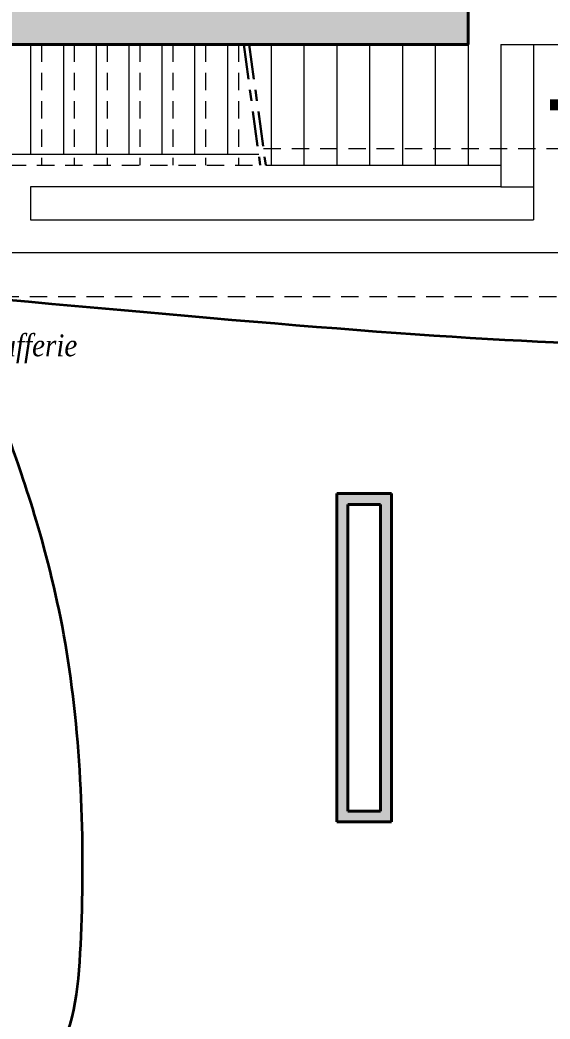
# Model space of a CAD drawing. Header units: millimetres. Extents: x 898 to 1196, y 229 to 443.
# Drawn here: x 1113.02 to 1117.86, y 403.7 to 412.82 of the extents above; entities that cross this region are included whole.
import ezdxf

# ---------------------------------------------------------------- set-up
doc = ezdxf.new("R2010")
doc.units = ezdxf.units.MM
for name, pattern in [('CENTER', [50.8, 31.75, -6.35, 6.35, -6.35]), ('HIDDEN2', [4.7625, 3.175, -1.5875]), ('TRATTEGGIATA', [0.75, 0.5, -0.25])]:
    doc.linetypes.add(name, pattern=pattern)
for name, color, linetype, lineweight in [('COMMANDE CH SOL', 20, 'Continuous', 35), ('CONTACTE FIN DE C', 211, 'TRATTEGGIATA', 35), ('p allége', 1, 'Continuous', 20), ('p axes', 4, 'CENTER', 30), ('p caché', 3, 'HIDDEN2', 20), ('p hachure', 253, 'Continuous', 15), ('p mur', 7, 'Continuous', 40), ('p symbole', 6, 'Continuous', 20)]:
    doc.layers.add(name, color=color, linetype=linetype, lineweight=lineweight)
doc.styles.add('COTATION', font='')
doc.styles.get('COTATION').set_extended_font_data('Garamond', italic=True)

msp = doc.modelspace()

# ---------------------------------------------------------------- hatches: boundary and pattern name
at = {"layer": 'p hachure', "transparency": 33554559}
h = msp.add_hatch(color=256, dxfattribs=at)
h.dxf.hatch_style = 1
h.paths.add_polyline_path([(1112.7635, 412.9991), (1112.7135, 412.9991), (1112.7135, 413.2991), (1117.1135, 413.2991), (1117.1135, 412.9991), (1117.0635, 412.9991), (1117.0635, 412.9491), (1117.1135, 412.9491), (1117.1135, 412.5991), (1112.7135, 412.5991), (1112.7135, 412.9491), (1112.7635, 412.9491)])
h = msp.add_hatch(color=256, dxfattribs=at)
h.dxf.hatch_style = 1
h.paths.add_polyline_path([(1116.0135, 405.5991), (1116.3135, 405.5991), (1116.3135, 408.3991), (1116.0135, 408.3991)], flags=16)
h.paths.add_polyline_path([(1115.9135, 408.4991), (1116.4135, 408.4991), (1116.4135, 405.4991), (1115.9135, 405.4991)])

# ---------------------------------------------------------------- linework, layer by layer
at = {"layer": 'COMMANDE CH SOL', "color": 1}
for points in [[(1109.6147, 410.566), (1114.2276, 410.168), (1119.3958, 409.5866), (1119.7405, 410.0121)], [(1112.051, 402.8838), (1113.4147, 402.8373), (1113.6457, 404.2334), (1113.5519, 407.1947), (1112.8195, 409.2926), (1112.7439, 409.4564), (1112.694, 409.5127), (1112.4771, 409.6168), (1111.8738, 409.7145), (1110.7261, 410.055), (1109.6328, 410.4263), (1109.6317, 410.4262)]]:
    msp.add_open_spline(points, degree=3, dxfattribs=at)
at = {"layer": 'p allége'}
for p, q in [((1113.1135, 412.5991), (1113.1135, 411.5991)), ((1113.4135, 412.5991), (1113.4135, 411.5991)), ((1113.7135, 412.5991), (1113.7135, 411.5991)), ((1114.0135, 412.5991), (1114.0135, 411.5991)), ((1114.3135, 412.5991), (1114.3135, 411.5991)), ((1114.6135, 412.5991), (1114.6135, 411.5991)), ((1114.9135, 412.5991), (1114.9135, 411.5991)), ((1115.3135, 412.5991), (1115.3135, 411.4991)), ((1115.6135, 412.5991), (1115.6135, 411.4991)), ((1115.9135, 412.5991), (1115.9135, 411.4991)), ((1116.2135, 412.5991), (1116.2135, 411.4991)), ((1116.5135, 412.5991), (1116.5135, 411.4991)), ((1116.8135, 412.5991), (1116.8135, 411.4991)), ((1117.1135, 412.5991), (1117.1135, 411.4991)), ((1117.4135, 412.5991), (1117.4135, 411.2991)), ((1117.4135, 412.5991), (1118.0135, 412.5991)), ((1117.7135, 412.5991), (1117.7135, 410.9991)), ((1111.8135, 411.5991), (1115.1998, 411.5991)), ((1115.2635, 411.4991), (1117.4135, 411.4991)), ((1113.1135, 411.2991), (1113.1135, 410.9991)), ((1117.4135, 411.2991), (1113.1135, 411.2991)), ((1117.4135, 411.2991), (1117.7135, 411.2991)), ((1113.1135, 410.9991), (1117.7135, 410.9991)), ((1112.8135, 410.6991), (1118.0135, 410.6991))]:
    msp.add_line(p, q, dxfattribs=at)
at = {"layer": 'p axes', "ltscale": 0.01}
for p, q in [((1115.0635, 412.5991), (1115.2135, 411.4991)), ((1115.1135, 412.5991), (1115.2635, 411.4991))]:
    msp.add_line(p, q, dxfattribs=at)
at = {"layer": 'p caché', "ltscale": 0.05}
for p, q in [((1113.2135, 412.5991), (1113.2135, 411.4991)), ((1113.5135, 412.5991), (1113.5135, 411.4991)), ((1113.8135, 412.5991), (1113.8135, 411.4991)), ((1114.1135, 412.5991), (1114.1135, 411.4991)), ((1114.4135, 412.5991), (1114.4135, 411.4991)), ((1114.7135, 412.5991), (1114.7135, 411.4991)), ((1115.0135, 412.5991), (1115.0135, 411.4991)), ((1115.243, 411.6491), (1119.6135, 411.6491)), ((1112.9135, 411.4991), (1115.2135, 411.4991)), ((1111.8135, 410.2991), (1119.6135, 410.2991))]:
    msp.add_line(p, q, dxfattribs=at)
at = {"layer": 'p mur'}
for p, q in [((1117.1135, 412.5991), (1117.1135, 412.9491)), ((1112.7135, 412.5991), (1117.1135, 412.5991)), ((1115.9135, 405.4991), (1115.9135, 408.4991)), ((1115.9135, 408.4991), (1116.4135, 408.4991)), ((1116.4135, 405.4991), (1116.4135, 408.4991)), ((1116.0135, 405.5991), (1116.0135, 408.3991)), ((1116.0135, 408.3991), (1116.3135, 408.3991)), ((1116.3135, 405.5991), (1116.3135, 408.3991)), ((1116.0135, 405.5991), (1116.3135, 405.5991)), ((1115.9135, 405.4991), (1116.4135, 405.4991))]:
    msp.add_line(p, q, dxfattribs=at)
at = {"layer": 'p symbole'}
for points in [[(1115.1317, 412.0991, 0, 0, 0), (1112.3135, 412.0991, 0, 0, 0), (1112.3135, 410.6991, 0.3, 0, 0), (1112.3135, 410.3991, 0, 0, 0)], [(1118.1635, 412.0491, 0.1, 0.1, 0), (1117.8635, 412.0491, 0, 0, 0), (1115.1885, 412.0491, 0, 0, 0)]]:
    msp.add_lwpolyline(points, format="xyseb", dxfattribs=at)

# ---------------------------------------------------------------- texts
at = {"layer": 'CONTACTE FIN DE C', "color": 6, "insert": (1110.6154, 409.9524, 10.8778), "char_height": 0.2, "width": 4.219946, "attachment_point": 1, "style": 'COTATION'}
msp.add_mtext('\\pxqc;Vers chaufferie', dxfattribs=at)

doc.saveas('drawing.dxf')
